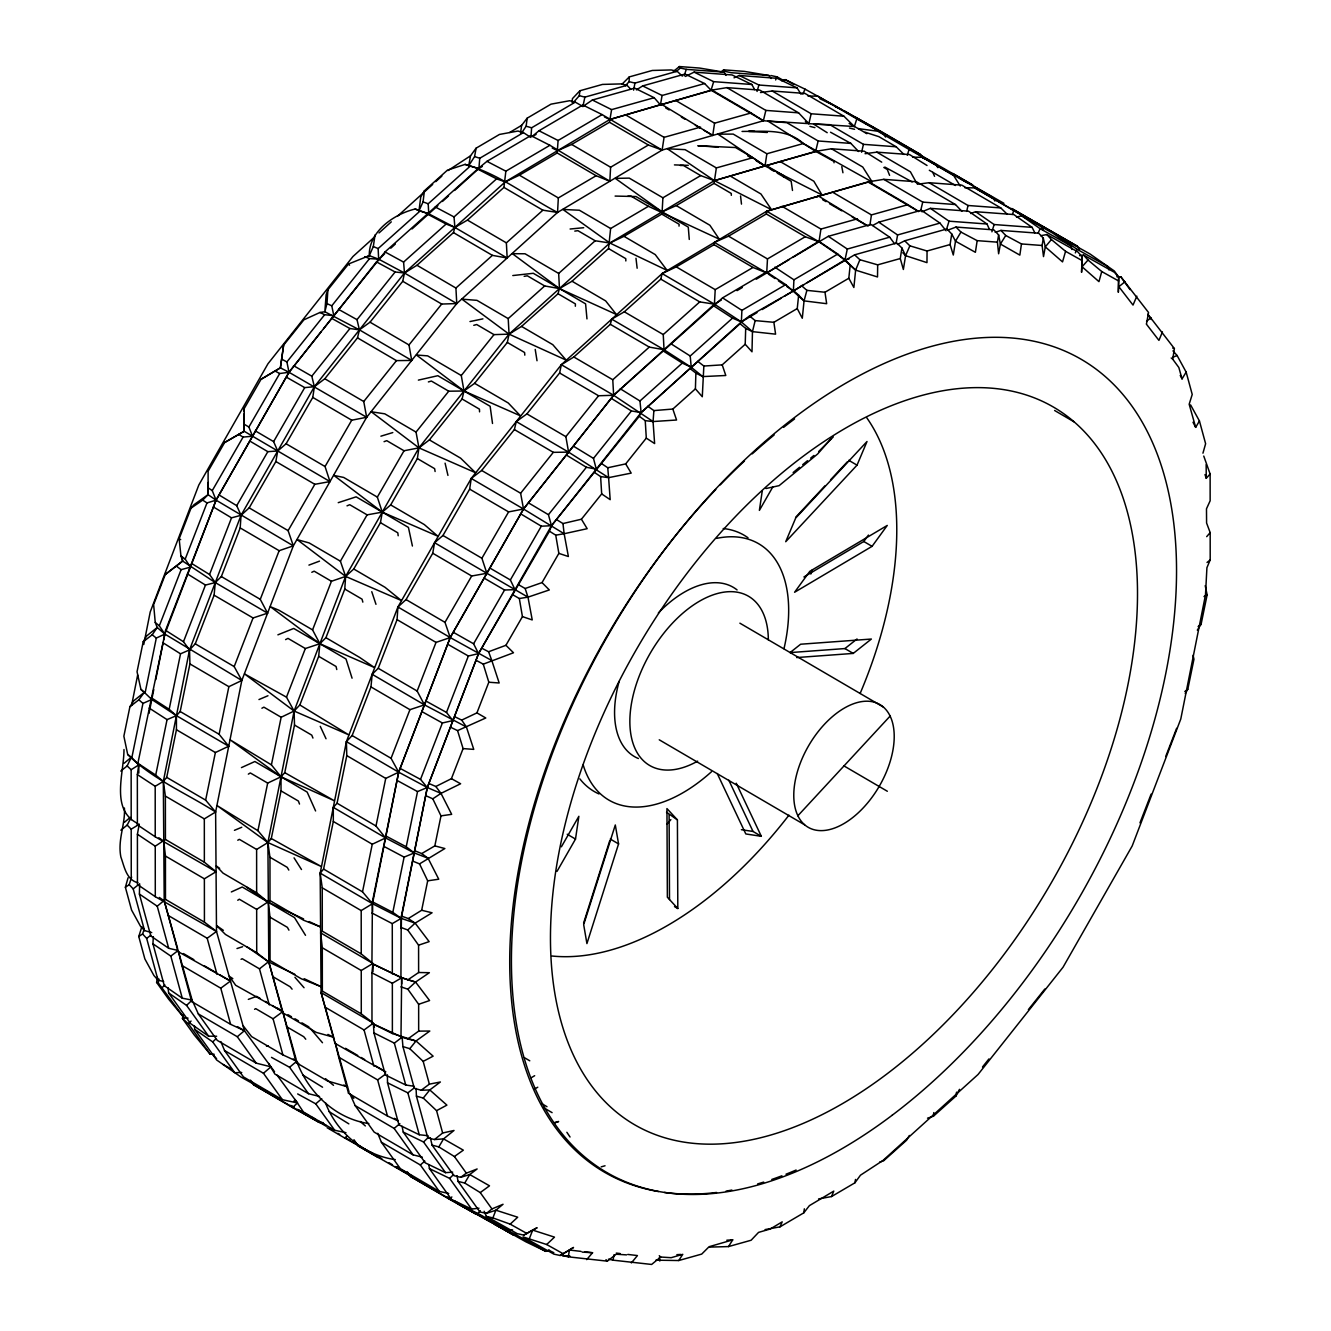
<?xml version="1.0" encoding="UTF-8"?>
<svg xmlns="http://www.w3.org/2000/svg" width="1331" height="1331" viewBox="0 0 1331 1331"><rect width="100%" height="100%" fill="white"/><g stroke="black" fill="none" stroke-linecap="round" stroke-linejoin="round"><path stroke-width="1.5" d="M859.693 129.39L854.369 126.512L763.362 120.772L751.083 112.952L714.564 123.184L712.734 135.429L661.623 104.35L609.831 119.507L505.264 181.865L404.474 273.005L314.366 386.722L241.044 515.28L240.196 527.925L221.345 576.556L215.289 582.579L214.108 595.19L253.056 617.967L267.581 613.158L215.289 582.579L182.63 561.066L180.949 555.959L179.136 538.789L191.032 508.126L202.695 500.123L208.052 494.666L208.118 471.191L224.64 442.524L244.205 431.244L244.255 413.558M897.527 244.438L904.697 240.795L909.872 245.819L927.058 251.01L926.975 262.64L905.579 255.668L902.767 252.724M1082.186 256.767L1081.571 272.206L1082.186 256.767L1077.711 251.809L1046.815 234.555L1040.692 235.703M807.251 282.671L854.602 254.837L896.778 243.007L901.902 247.999L900.272 258.53L877.678 264.852L877.512 276.964L855.633 270.126L845.002 259.844L793.376 290.94L786.704 286.448M191.032 508.126L194.11 504.632L208.052 494.666L208.285 482.504M1118.689 277.131L1118.356 292.138L1118.689 277.131L1114.413 272.306L1083.517 255.053L1079.591 255.652M274.569 1071.754L244.422 1030.693L230.596 1024.321L191.647 1001.544L192.13 1000.113L178.171 950.5L168.688 948.288L150.802 935.976L139.406 894.083L139.639 883.734M575.341 306.246L575.408 303.901L558.038 293.752L521.552 326.411L509.058 334.148L418.949 447.865L345.627 576.406L294.118 711.037L267.897 842.556L268.795 962.014L282.654 1012.741L316.279 1032.407L333.382 1037.165L327.958 1034.42M586.971 318.908L585.59 303.851L533.298 273.288L512.801 275.55M690.024 368.554L697.943 361.466L703.849 366.042L702.286 396.754L695.414 388.852L695.88 373.096L690.024 368.554L641.109 412.61L551.467 525.728L478.544 653.604L427.301 787.519L401.23 918.357L400.93 977.47L415.571 982.045L429.58 1000.546L418.649 1004.306L418.666 1031.126L407.818 1038.979L400.98 1036.932L401.663 977.769L371.931 963.478L372.397 901.786L398.684 772.18L450.211 637.549L523.516 509.008L613.641 395.274L722.567 297.861L766.589 271.99L785.739 284.618L804.057 300.873L826.667 303.701L824.987 292.254L848.812 278.246L850.226 264.753M401.296 928.605L401.43 916.077L427.301 787.519L478.544 653.604L549.453 531.202L551.467 525.728L639.279 416.287L641.109 412.61L741.367 321.936L749.503 315.963L755.159 320.605L752.464 331.635L751.998 351.8L745.21 344.263L745.693 328.424L740.086 323.732L697.943 361.466M224.64 442.524L244.205 431.244L244.239 408.501L261.059 379.285L280.375 367.838L283.636 345.128L303.884 319.823L319.939 312.486L324.831 311.737L359.42 329.855L411.712 360.435L408.983 344.945L441.692 304.05L456.766 303.568L557.539 212.428L662.123 150.087L763.362 120.772L765.857 110.406L726.909 87.63L711.07 90.209L609.831 119.507L604.44 116.895M625.454 85.716L629.097 81.673L629.28 76.915L652.29 70.46L671.173 69.944L677.13 71.275L682.321 76.117M783.526 176.99L783.576 175.642L766.207 165.493L714.414 180.65L609.831 243.007L509.058 334.148L507.327 342.433L474.618 383.328L464.003 390.998L448.747 391.198L431.377 381.049L428.382 381.93M785.739 284.618L741.899 310.373L741.367 321.936L740.086 323.732M792.494 190.466L791.18 181.282L777.237 173.13M848.812 278.246L853.87 287.496L855.633 270.126L837.765 254.038L793.925 279.809L793.376 290.94L749.503 315.963M700.572 127.111L664.069 137.343L662.123 150.087L602.128 114.599L558.088 140.487L557.19 152.965L519.406 175.176L505.264 181.865L496.563 178.87L477.596 169.07L385.025 251.942L323.583 328.641M163.646 640.028L165.576 630.345L216.071 500.157L289.01 372.281L376.49 261.891L395.124 271.99L404.474 273.005L416.969 265.268L453.455 232.609L454.869 227.435L467.447 220.097L503.933 187.421L542.882 210.198L557.539 212.428L558.338 197.936L596.138 175.725L609.831 181.249L610.613 167.224L648.397 145.012L662.123 150.087M574.792 231.112L577.904 230.662L595.173 240.761L609.831 243.007L623.989 236.319L661.773 214.108L662.123 211.829L676.248 205.59L709.889 225.255L719.256 239.164L648.43 206.305L610.63 228.516L608.517 248.564L572.031 281.24L559.453 288.577L544.695 285.949L527.326 275.8L524.164 276.332M662.905 197.787L662.123 211.829L615.271 178.371L629.264 178.121L662.905 197.787L700.688 175.592L714.414 180.65L771.531 209.682L760.949 193.993L729.704 175.725M837.765 254.038L818.831 241.294L766.706 272.971L753.013 267.448L715.213 289.642L714.414 304.15L613.641 395.274L523.516 509.008L450.211 637.549L398.684 772.18L372.48 903.699L372.547 911.935M385.657 1071.937L334.946 1043.321L321.087 992.577L320.189 873.136L346.409 741.617L397.919 606.986L471.241 478.428L561.349 364.711L662.123 273.57L676.281 266.882L714.065 244.671L714.414 242.392L766.706 272.971L767.488 258.929L805.272 236.735L818.998 241.793L845.385 259.928L849.261 258.796M168.022 987.702L168.638 992.959L186.556 1005.387L192.13 1000.113L182.264 998.183L164.312 985.689L152.932 943.812L153.331 936.658M609.831 181.249L549.903 145.295L505.863 171.183L503.933 187.421M679.026 226.137L679.126 224.257L661.773 214.108M689.275 239.43L688.277 227.119L635.985 196.539L615.105 196.073M327.892 289.792L326.128 294.783L324.831 311.737L326.993 303.601L327.892 289.792L348.506 264.004L369.286 255.652L378.653 259.162L404.474 273.005L456.766 303.568L366.657 417.285L293.336 545.843L241.826 680.474L215.622 811.993L216.504 931.45L244.422 1030.693L237.284 1036.716L198.336 1013.939L192.912 1001.844M285.599 639.612L287.995 638.381L305.348 648.53L319.873 643.722L325.929 637.699L344.779 589.067L345.627 576.406L340.403 561.2L309.158 542.932L297.129 539.587L345.627 576.406L401.363 600.531L385.008 587.287L353.763 569.003L345.627 576.406L331.436 581.264L314.166 571.182L311.803 572.28M334.48 1040.226L321.087 992.577L322.352 991.096L322.302 947.755L320.638 932.865L322.285 931.151L322.252 887.827L320.189 873.136L323.583 869.076L333.316 821.477L333.299 807.368L337.059 803.225L346.792 755.625L346.409 741.617L352.133 735.544L370.983 686.912L372.164 674.301L378.22 668.278L397.071 619.647L397.919 606.986L406.055 599.582L432.741 553.247L434.572 542.715L442.973 535.478L469.66 489.143L471.241 478.428L481.672 470.459L514.382 429.564L516.295 421.578L526.91 413.891L559.619 372.996L561.349 364.711L573.844 356.991L610.33 324.315L611.744 319.141L624.322 311.803L660.808 279.144L662.123 273.57L766.706 211.23L818.498 196.056L868.095 226.104M531.052 135.546L531.618 127.793L575.258 102.138L582.911 106.48L592.378 100.008L634.737 88.129L654.17 97.712L660.442 104.866L712.135 90.192L751.083 112.952M639.279 416.287L645.236 420.663L646.3 438.115L654.619 443.556L653.055 421.544L653.887 410.597L647.881 406.288M530.903 137.476L523.416 132.618L479.759 158.256L478.894 168.488L454.586 190.466M299.841 704.964L348.772 734.862L294.118 711.037L244.538 673.919L286.481 697.161L294.118 711.037L294.5 725.062L284.767 772.662L334.297 800.73L281.007 776.805L271.408 764.859L281.157 717.259L294.118 711.037L299.841 704.964L318.691 656.333L319.873 643.722L312.569 629.896L278.944 610.23L270.409 606.72L319.873 643.722L374.394 667.513L359.553 657.364L325.929 637.699M178.171 950.5L181.831 965.441L220.78 988.201L230.463 981.063L178.071 951.598L178.171 950.5L170.817 956.107L182.264 998.183M282.654 1012.741L282.754 1011.643L277.597 1008.216M334.946 1043.321L335.046 1042.206L349.005 1091.836L348.522 1093.267L387.471 1116.027L397.836 1120.802M261.059 379.285L280.375 367.838L283.636 345.128M801.345 285.5L806.885 290.358L804.057 300.873L802.294 318.242L797.252 308.559L798.65 295.133L793.16 290.308M371.981 1023.373L402.112 1037.182L402.944 1046.582L409.782 1048.712L423.175 1061.373L433.124 1056.165L416.021 1040.975L392.379 1033.538L371.981 1023.373L371.948 972.878L372.93 963.428L361.25 970.515L361.283 1013.856L371.865 1021.992M572.064 102.354L572.446 98.61L579.883 90.758L602.477 84.419L621.228 83.903L627.051 85.317L630.778 89.26M927.524 1118.173L933.38 1116.26L933.78 1112.6M573.112 102.803L579.318 95.682L579.883 90.758M365.692 257.382L369.286 255.652C368.604 231.411 394.259 213.992 415.205 209L418.999 210.697L423.075 201.896L424.406 190.766L447.416 170.168L465.118 164.395C498.826 173.712 526.926 196.356 557.539 212.428M522.234 132.052L526.128 126.212L527.192 118.16L551.017 104.151L569.651 100.723L575.258 102.138M765.075 1229.594L779.983 1226.849L803.808 1212.84L804.34 1208.814M552.215 148.04L557.539 150.686L571.665 144.447L609.465 122.252L611.611 109.624L654.17 97.712M676.248 205.59L714.048 183.395L716.361 167.922L752.864 157.69L765.026 165.992L821.992 194.958L813.84 181.232L780.199 161.567L714.414 180.65L667.297 148.739L685.099 149.654L716.361 167.922M714.414 242.392L728.539 236.169L766.323 213.958L766.706 211.23L867.945 181.914L883.784 179.352L916.527 181.781L955.475 204.558L961.88 211.296M520.554 133.05L521.619 125.347L527.192 118.16M995.189 232.343L1000.945 230.413L1005.754 235.487L1021.459 243.939L1019.845 255.119L1000.396 244.039L998.616 234.921L993.841 229.88L956.007 227.069L947.755 230.163M255.419 430.911L273.62 441.609L277.697 450.993L275.866 461.524L249.18 507.876L241.044 515.28L189.534 649.894L163.33 781.413L164.212 900.871L168.255 915.495L207.187 938.255L216.504 931.45L204.425 922.15L204.375 878.809L216.055 871.722L155.228 836.783L137.392 824.837L137.343 774.559L138.757 764.909L137.875 763.295L164.828 634.072L216.071 500.157L289.01 372.281L321.021 331.885M249.629 440.96L267.83 451.658L277.697 450.993L286.098 443.772L312.785 397.42L314.366 386.722L311.803 376.174L293.519 365.659M347.008 505.847L349.737 504.715L367.106 514.864L382.28 512.136L390.682 504.915L417.368 458.563L418.949 447.865L416.037 432.093L448.747 391.198M557.007 871.389L575.508 839.079L578.869 816.302L561.383 846.815M762.181 491.405L759.385 510.389L772.745 487.046M369.286 255.652L373.312 246.568L375.043 234.955M933.38 1116.26L955.957 1096.045L956.54 1092.169M766.972 165.443L815.653 151.351L831.492 148.773L862.754 167.041L872.271 182.097L803.358 143.532L766.856 153.764L765.026 165.992L756.307 160.901M869.908 225.105L871.439 214.907L907.942 204.675L918.689 211.513M792.843 257.382L818.998 241.793L820.928 229.065L857.447 218.833M956.007 227.069L960.932 232.076L977.17 240.645L975.39 252.308L955.508 241.21L951.732 233.973L946.873 228.965L904.697 240.795M188.054 1018.148L184.21 1017.965L168.555 999.082L156.609 982.428L157.441 977.12M184.21 1017.965L158.256 982.877L158.871 978.917M1172.977 350.868L1177.086 355.493L1186.154 372.114L1182.044 378.886L1178.833 367.489L1172.727 359.187L1174.391 348.572L1147.854 314.232M960.932 232.076L955.508 241.21L953.295 255.02L950.084 244.555L951.732 233.973M909.872 245.819L905.579 255.668L903.366 269.478L900.272 258.53M1005.754 235.487L1000.396 244.039L998.616 253.772L997.418 242.159L998.616 234.921M1043.304 238.199L1045.301 246.867L1043.504 256.6L1042.106 245.486L1043.304 238.199L1038.762 233.224L1000.945 230.413M353.763 569.003L380.45 522.667L382.28 512.136L377.339 497.112L343.697 477.446L333.881 475.417L382.28 512.136L437.882 536.227L424.323 524.58L390.682 504.915M763.362 120.772L711.07 90.209L704.631 83.554L662.089 95.483L660.442 104.866L661.623 104.35M465.118 164.395L468.712 165.726L474.601 156.576L476.082 148.19L499.458 134.448L517.975 131.037L523.416 132.618M626.618 1254.883L616.22 1254.235L607.335 1261.156L568.27 1256.83L569.468 1250.025L573.528 1247.446L560.168 1255.482L553.929 1254.151L523.033 1236.898L546.675 1244.518L563.229 1253.769M655.85 1260.174L678.71 1260.54L682.77 1254.334L671.14 1257.695L660.675 1257.03L651.624 1264.45L613.059 1260.174L614.04 1254.684M894.532 243.706L889.674 237.184L847.315 249.047L845.002 259.844M896.046 243.623L897.593 234.955L939.952 223.092L946.091 230.779M818.582 1198.932L831.542 1196.552L854.918 1182.81L855.517 1179.449M216.504 931.45L155.294 896.678L137.442 884.499L137.409 834.238L139.206 824.322L137.392 824.837M214.191 1054.268L210.182 1054.219L194.16 1034.836L182.447 1018.481L183.112 1014.804M1146.557 323.533L1148.553 312.519L1120.818 276.781L1116.809 276.732M476.082 148.19L470.525 155.81L468.712 165.726L478.894 168.488L482.354 166.425M633.606 90.142L634.954 83.088L677.13 71.275M131.586 705.513L137.659 675.017M143.748 644.52L150.22 611.977L198.818 485.016L267.964 363.762L352.948 256.517L374.41 237.101M149.022 713.366L153.764 689.574M155.744 679.659L162.848 643.988M215.622 811.993L205.639 800.131L215.389 752.531L228.716 746.225L176.424 715.662L151.784 699.49L144.297 692.353L133.682 700.855L129.906 706.728L123.866 736.176L127.709 754.527C152.732 779.384 186.273 793.16 215.622 811.993L204.325 818.881L204.358 862.205L216.055 871.722M182.28 557.173L182.63 561.066L165.294 574.493L153.631 604.573L155.245 622.459L157.224 627.483L146.61 635.985L143.199 641.758L137.043 671.772L140.936 689.425L145.062 693.068L156.309 638.081L164.828 634.072L241.826 680.474L228.865 686.68L219.116 734.279L228.716 746.225M131.686 758.387L142.949 703.4L151.784 699.49M155.294 896.678L155.245 846.183L165.427 839.445L165.377 796.104L163.33 781.413L155.71 775.091L167.057 719.622L176.424 715.662L180.184 711.519L189.917 663.919L189.534 649.894L183.478 641.725L165.576 630.345M155.228 836.783L155.195 786.288L163.33 781.413L166.708 777.371L176.441 729.754L176.424 715.662L169.17 709.307L180.534 653.82L189.534 649.894L195.258 643.821L214.108 595.19M271.408 764.859L230.296 739.936L281.007 776.805L281.024 790.897L271.291 838.513L321.32 866.531L267.897 842.556L257.931 830.71L267.681 783.094L281.007 776.805L284.767 772.662M400.93 977.47L407.885 979.832L418.616 972.512L418.583 945.176L429.148 941.633L415.139 923.132L401.23 918.357L372.48 903.699L362.514 891.837L372.264 844.237L385.591 837.948L414.257 852.938L428.066 858.245L438.748 879.209L427.684 880.823L421.661 910.271L408.284 918.556L401.43 916.077M333.299 807.368L385.591 837.948L375.991 826.002L385.74 778.402L398.684 772.18L427.301 787.519L440.994 793.376L451.675 814.339L440.994 815.87L434.838 845.884L421.711 853.57L414.806 850.775M371.881 912.983L392.279 923.614L401.23 918.357L392.811 912.351L404.108 857.114L414.257 852.938L406.221 846.799L385.874 835.984M406.221 846.799L417.535 791.579L427.301 787.519L420.513 779.4L400.182 768.42M1185.239 693.567L1187.801 689.242L1193.957 659.228L1193.092 655.301M1197.318 630.145L1201.094 624.272L1207.134 594.824L1205.22 585.657M286.381 377.155L304.716 387.604L314.366 386.722L324.797 378.753L357.507 337.858L359.42 329.855L370.035 322.185L402.744 281.29L404.474 273.005L403.592 262.091L446.118 224.024L454.869 227.435L507.161 257.998L506.379 242.858L542.882 210.198M627.051 85.317L584.875 97.13L582.911 106.48L582.828 104.999L538.988 130.754L532.25 136.361M805.371 121.603L808.865 123.65L811.161 113.767L772.213 91.007L760.483 92.554M861.606 152.233L863.436 144.347L829.812 124.681L813.624 124.099L827.2 132.701M966.655 211.413L968.02 205.49L929.088 182.713L917.358 184.26M384.06 441.676L386.755 440.661L404.025 450.76L418.949 447.865L429.381 439.895L462.09 399.001L464.003 390.998L461.275 375.525L493.984 334.63L509.058 334.148L566.157 360.102L552.798 344.679L521.552 326.411M815.653 151.351L818.149 140.97L786.904 122.702L768.02 121.154L815.653 151.351L833.988 161.434L834.038 162.781M920.653 210.764L922.732 202.112L883.784 179.352M558.038 293.752L559.453 288.577L558.671 273.437L595.173 240.761M1088.026 260.044L1101.752 271.541L1098.957 281.64L1082.086 266.782L1088.026 260.044L1083.517 255.053M151.734 932.598L144.547 930.585L140.421 926.11L131.569 910.038L125.38 887.278L128.059 877.811M1202.941 453.189L1205.62 443.722L1199.431 420.962L1190.58 404.89M1051.407 239.547L1065.565 251.326L1062.537 261.908L1045.301 246.867L1051.407 239.547L1046.815 234.555M757.04 91.456L758.92 85.018L797.086 87.863L801.079 94.318M754.677 89.643L751.815 84.485L713.666 81.657L711.07 90.209L712.135 90.192M991.911 231.81L994.124 224.54L975.623 211.712L970.682 213.526M946.69 228.849L949.036 221.179L930.369 208.351L921.917 211.795M163.663 981.529L158.023 980.132L153.914 975.507L144.846 958.886L138.773 936.542L141.835 926.775M125.38 887.278L129.207 884.682L131.636 876.996M583.594 923.115L609.648 841.009M618.566 843.904L586.921 943.596L583.677 924.662L615.305 824.97L618.566 843.904L610.264 839.046M849.128 123.45L854.369 126.512L856.798 118.941L817.85 96.165L808 96.032M907.26 155.195L909.09 149.505L877.844 131.237L858.229 128.608L866.864 133.699M1012.458 214.441L1013.673 210.647L974.725 187.887L964.859 187.738M684.151 75.734L686.28 69.362L724.097 72.173L726.011 75.385M343.831 1084.998L347.458 1086.828L327.476 1080.955L296.231 1062.687L296.713 1061.256L293.269 1058.977M138.773 936.542L142.583 933.963L144.297 929.005M143.199 641.758L152.216 634.787L157.224 627.483L164.828 634.072L159.321 625.836L181.116 569.668L190.449 567.122L185.192 559.12L180.949 555.959M185.192 559.12L206.987 502.935L216.071 500.157L293.336 545.843L279.144 550.701L240.196 527.925M183.478 641.725L205.456 585.058L215.289 582.579L209.549 574.51L191.548 563.396M209.549 574.51L231.527 517.842L241.044 515.28L236.718 505.664L218.667 494.733M241.826 680.474L234.189 666.598L253.056 617.967M267.581 613.158L260.277 599.333L279.144 550.701M286.481 697.161L305.348 648.53M312.569 629.896L331.436 581.264M346.409 741.617L398.684 772.18L391.064 758.304L409.931 709.673L424.456 704.864L466.399 726.976L473.753 749.386L463.088 748.588L457.565 730.619L450.843 727.358M372.164 674.301L424.456 704.864L417.152 691.039L436.019 642.407L450.211 637.549L491.821 660.559L499.175 682.986L488.826 682.221L483.269 664.152L476.731 660.642M420.513 779.4L442.391 722.983L452.923 720.57L446.484 712.434L426.253 701.204M446.484 712.434L468.362 656.017L478.544 653.604L473.603 643.771L453.422 632.358M429.064 783.543L435.819 786.488L451.425 778.668L463.088 748.588M454.936 716.81L461.707 720.104L476.931 712.884L488.826 682.221M529.488 1238.329L532.683 1230.11L537.108 1227.714L523.749 1235.101L517.227 1233.654L486.331 1216.401L484.135 1211.243M1139.968 822.874L1151.115 794.125M1165.706 756.507L1176.637 728.307M486.331 1216.401L492.886 1217.898L495.897 1210.195L503.051 1204.272L491.954 1208.931L486.447 1213.39L479.925 1211.925L458.064 1181.396L456.999 1175.672M855.633 270.126L859.893 259.728L854.602 254.837M831.542 1196.552L833.772 1191.112L809.381 1205.653L803.808 1212.84M1162.445 331.918L1158.935 340.387L1146.29 323.999M137.592 823.407C110.09 809.714 124.082 773.244 123.983 749.553M857.031 465.151L867.013 441.509L795.688 518.058L785.723 541.717L857.031 465.151L848.745 460.31M1203.756 456.051L1210.129 473.986L1210.145 500.789L1206.485 508.808L1206.585 523.016L1210.178 532.6L1210.195 559.918L1206.918 567.721L1205.487 594.974L1180.78 719.023L1132.182 845.984L1063.036 967.238L978.052 1074.483L883.002 1160.449L860.475 1175.19L854.918 1182.81M1136.84 296.164L1133.014 305.082L1118.855 286.714L1125.128 281.64M802.809 94.235L805.039 89.144L785.174 79.627L781.497 80.758M1075.332 252.907L1076.945 249.23L1058.711 236.485L1089.873 253.888L1114.346 271.008L1118.972 277.464M779.983 1226.849L782.195 1221.858L770.183 1229.029L758.554 1232.39L751.117 1240.242L728.523 1246.581L709.772 1247.097M1038.014 233.358L1040.11 228.666L1021.742 215.838L1016.485 217.036M137.958 882.836C126.195 879.591 124.432 866.864 120.871 857.014C117.477 839.545 125.413 824.821 124.415 807.984M775.607 79.943L777.071 76.849L783.942 80.692M120.805 771.082L127.144 765.941L131.37 757.223L127.709 754.527M120.855 830.211L127.16 825.104L130.871 817.949M955.957 1096.045L959.501 1089.34M208.052 494.666L216.071 500.157L212.261 490.623L243.091 437.084L252.541 436.219L329.988 481.572L325.047 466.532L286.098 443.772M244.205 431.244L252.541 436.219L248.88 427.035L279.71 373.512L289.01 372.281L366.657 417.285L363.746 401.513L396.455 360.618L411.712 360.435M236.718 505.664L267.83 451.658M273.62 441.609L304.716 387.604M424.406 190.766L420.729 197.138L418.999 210.697L428.765 213.825L454.869 227.435L454.037 216.936L496.563 178.87M293.336 545.843L288.112 530.636L314.815 484.301L329.988 481.572M325.047 466.532L351.733 420.197L366.657 417.285M340.403 561.2L367.106 514.864M377.339 497.112L404.025 450.76M397.919 606.986L450.211 637.549L444.987 622.342L471.69 576.007L486.863 573.278L527.974 597.153L549.32 589.949L542.033 582.595L525.163 588.502L518.624 584.742M434.572 542.715L486.863 573.278L481.905 558.255L508.608 511.903L523.516 509.008L564.144 533.731L587.171 528.69L581.431 519.223L601.679 493.917L600.614 476.581L594.408 472.405M473.603 643.771L504.565 590.016L515.014 589.666L510.355 579.95L490.307 568.304M510.355 579.95L541.318 526.194L551.467 525.728L548.439 514.698L528.49 502.868M482.005 648.313L488.593 651.757L505.913 645.302L522.434 616.619L519.323 598.517L512.834 594.791M542.033 582.595L558.854 553.38L555.742 535.178L549.453 531.202M909.356 1135.459L906.594 1140.234L883.584 1160.832L879.658 1162.113M1193.009 422.276L1195.671 427.367L1199.431 420.962M458.064 1181.396L464.752 1183.043L469.727 1174.541L477.13 1168.967L466.349 1173.177L460.709 1177.319L453.954 1175.672L432.093 1145.142L430.329 1137.755M432.093 1145.142L438.831 1146.923L443.556 1138.887L454.021 1130.468L442.641 1132.997L434.488 1139.552L427.767 1137.839L416.42 1096.128L416.087 1088.459M728.523 1246.581L732.699 1239.876L726.826 1240.209M803.907 576.972L863.786 541.501L868.461 535.062M872.071 546.342L887.261 525.429L809.797 571.348L794.59 592.262L872.071 546.342L863.786 541.501M129.906 706.728L138.857 699.79L144.297 692.353L140.936 689.425M376.49 261.891L384.726 253.655M280.375 367.838L289.01 372.281L286.897 361.949L324.664 314.698L333.831 315.713L331.768 305.831L369.536 258.597L378.653 259.162L378.137 248.581L420.28 210.847L428.765 213.825L428.199 203.776L470.342 166.042M311.803 376.174L349.92 328.524L359.42 329.855L357.007 319.656L338.54 309.341M357.007 319.656L395.124 271.99M471.241 478.428L523.516 509.008L520.621 493.235L553.313 452.34L568.587 452.141L608.6 477.646L631.193 473.121L625.686 463.903L646.3 438.115M516.295 421.578L568.587 452.141L565.858 436.668L598.567 395.756L613.641 395.274L653.055 421.544L676.564 420.014L672.837 409.05L695.414 388.852M548.439 514.698L586.389 467.264L596.288 469.161L593.476 458.38L573.711 446.334M593.476 458.38L631.426 410.946L641.109 412.61L639.961 400.98L620.296 388.785M982.494 1066.996L988.933 1058.927M1028.381 1009.597L1044.818 989.033M416.42 1096.128L423.258 1098.058L429.78 1089.939L440.378 1081.987L429.364 1084.149L421.195 1090.255L414.29 1088.292L402.944 1046.582M409.782 1048.712L416.021 1040.975L429.813 1031.043L418.666 1031.126M631.36 1262.936L637.449 1255.566L627.833 1254.434M512.585 1229.827L508.991 1230.809L488.993 1221.209L457.814 1203.79L477.962 1213.473L480.308 1210.644M271.291 838.513L267.897 842.556L256.617 849.444L256.65 892.768L268.346 902.285L303.601 918.939M158.855 837.781L163.763 841.142L165.443 856.049L165.477 899.373L157.241 906.195L168.688 948.288M246.518 887.078L268.346 902.285L270.01 917.192L270.06 960.516L259.478 968.835L242.225 958.736L241.044 959.318M586.688 1259.625L592.561 1252.737L584.858 1251.839M1206.685 536.659L1210.178 532.6M831.043 438.731L817.633 453.987L779.117 485.649L766.007 488.527M833.273 436.934L818.665 451.542M1205.004 474.568L1206.252 478.311L1210.129 473.986M797.851 815.787L890.123 716.078M795.605 517.36L824.97 485.832M830.561 479.825L847.348 461.807M257.931 830.71L217.086 805.588L267.897 842.556L269.96 857.247L270.01 900.588L256.667 909.389L256.717 952.713L268.795 962.014L294.833 974.292M621.91 84.286L629.28 76.915M162.349 987.452L164.878 984.957M428.782 1164.575L429.414 1168.601L449.628 1178.384L453.621 1174.474M210.182 1054.219L188.32 1023.705L191.065 1021.06M402.078 1126.276L403.243 1132.082L423.557 1141.998L428.632 1137.123M165.294 574.493L182.63 561.066M194.393 1025.702L194.692 1029.345L212.71 1041.923L215.689 1039.095M546.675 1244.518L554.495 1237.131L532.683 1230.11L523.749 1235.101M400.947 986.87L407.835 989.199L415.571 982.045L429.381 972.695L418.616 972.512M400.881 927.424L407.719 929.986L415.139 923.132L432.059 912.783L421.661 910.271M492.886 1217.898L510.172 1224.137L517.709 1217.216L495.897 1210.195L486.447 1213.39M250.444 1080.123L253.589 1084.748L292.521 1107.525L297.479 1102.966L276.981 1075.049M327.077 1127.69L344.812 1138.088L347.291 1135.809M407.303 1171.829L410.447 1176.454L449.396 1199.231L451.875 1196.952M379.019 232.942L391.281 221.861M397.403 216.304L432.675 184.427M435.736 181.648L441.859 176.108M390.798 248.165L395.357 244.039M412.061 228.932L437.882 205.59M442.441 201.463L448.514 195.973M456.766 303.568L455.917 288.045L492.403 255.369L507.161 257.998M508.209 318.608L476.947 300.34L461.924 299.159L509.058 334.148L508.209 318.608L544.695 285.949M561.349 364.711L613.641 395.274L612.776 379.751L649.278 347.092L664.036 349.72L691.238 367.273L702.751 376.59L725.794 375.492L722.201 364.86L745.21 344.263M611.744 319.141L664.036 349.72L663.254 334.563L699.74 301.904L714.414 304.15L741.367 321.936L752.464 331.635L775.59 334.164L773.877 322.302L797.252 308.559M639.961 400.98L682.287 363.097L691.238 367.273L690.207 356.009L670.741 343.631M690.207 356.009L732.532 318.109L741.367 321.936L756.973 312.635M549.903 145.295L530.803 135.579L486.963 161.334L477.596 169.07M220.863 1041.591L224.523 1050.492L263.455 1073.268L270.958 1066.83L256.201 1063.136L217.269 1040.376L198.336 1013.939M297.662 1093.932L315.746 1103.832L321.753 1098.691M377.738 1133.313L381.381 1142.214L420.33 1164.974L424.822 1161.114M676.048 71.674L680.357 68.031L686.28 69.362M271.507 1057.363L289.576 1067.279L296.713 1061.256L299.126 1064.55M349.787 1093.566L355.211 1105.662L394.142 1128.422L399.866 1123.614M124.082 763.279L131.37 757.223L138.757 764.909L138.823 773.095M124.515 822.192L130.355 817.367M793.143 472.522L799.532 467.281M802.709 464.652L807.501 460.709M810.695 458.097L813.89 455.468M673.336 71.491L679.376 66.55L699.64 68.064L724.097 72.173M1207.034 562.481L1210.195 559.918M144.547 930.585L133.2 888.875L138.041 885.015M790.048 652.606L800.646 644.221L871.372 639.046L853.221 653.421L796.637 657.564M790.364 652.573L844.935 648.563L857.031 638.98M720.703 72.157L723.665 69.844L744.312 71.375L769.019 75.518L771.082 78.529M158.023 980.132L146.676 938.422L150.786 935.227M387.371 1074.783L387.521 1082.802L407.868 1092.851L414.374 1087.81M1198.116 626.585L1201.094 624.272M1184.806 691.571L1187.801 689.242M325.13 1007.201L364.062 1029.978L373.379 1023.156L373.944 1032.889L394.342 1043.138L402.112 1037.182L400.98 1036.932M1146.54 321.22L1151.065 317.826M254.587 1009.314L255.702 1008.632L273.071 1018.781L282.754 1011.643L296.231 1062.687M335.046 1042.206L338.706 1057.147L377.638 1079.923L385.724 1073.967M464.752 1183.043L480.241 1192.576L489.509 1185.821L469.727 1174.541L460.709 1177.319M447.998 170.551L470.525 155.81M438.831 1146.923L454.403 1156.523L463.338 1150.167L443.556 1138.887L434.488 1139.552M426.053 795.788L432.791 798.816L440.994 793.376L460.609 783.759L451.425 778.668M412.693 861.09L419.548 863.886L444.853 848.546L434.838 845.884M231.344 891.953L242.209 886.995L294.5 917.575L305.514 935.31M237.75 900.238L239.314 899.224L256.667 909.389M636.401 89.909L642.657 85.916L685.016 74.037L704.631 83.554M131.187 819.78L131.153 769.717L138.757 764.909M248.331 999.381L256.617 996.353L260.094 998.383M371.465 962.246L361.233 953.911L361.2 910.587L372.48 903.699L320.189 873.136M131.253 879.225L131.203 829.18L139.206 824.322M241.443 767.604L254.87 761.515L307.162 792.078L315.597 810.962M248.331 774.143L250.328 772.945L267.681 783.094M509.673 132.468L521.619 125.347M532.633 136.444L536.11 134.381M721.385 299.991L714.414 304.15L662.123 273.57M737.075 290.64L742.299 287.513M756.241 279.211L789.366 259.462M762.164 309.541L781.247 298.177M784.708 296.098L803.774 284.734M531.185 1077.777L534.663 1075.698M371.948 972.878L392.346 983.276L401.663 977.769L401.712 983.908M534.313 1089.224L537.757 1087.211M766.706 211.23L818.998 241.793L828.315 236.319L870.857 224.39L889.674 237.184M560.168 1255.482L569.468 1250.025L581.015 1251.39M237.767 840.227L239.347 839.345L256.617 849.444M1204.006 596.554L1207.134 594.824M872.67 225.488L878.776 222.177L921.318 210.248L939.952 223.092M261.908 708.225L263.887 707.16L281.157 717.259M423.258 1098.058L436.568 1110.653L446.9 1105.129L429.78 1089.939L421.195 1090.255M277.896 634.837L293.718 628.448L346.01 659.011L352.066 678.194M234.439 830.328L241.76 827.266M685.365 76.449L694.1 72.14L732.083 74.952L751.815 84.485M258.963 699.557L267.964 695.747M457.565 730.619L485.765 717.991L476.931 712.884M734.03 77.83L739.187 75.484L777.171 78.313L797.086 87.863M766.207 165.493L765.026 165.992L718.008 134.165L733.215 134.098L766.856 153.764M818.498 196.056L817.317 196.572L869.01 181.898L907.942 204.675M308.925 565.109L319.49 561.133M1172.678 357.374L1177.086 355.493M483.269 664.152L513.5 652.756L505.913 645.302M236.985 948.537L242.641 946.724M338.24 502.669L356.142 496.846L408.434 527.425L412.41 546.026M380.899 436.185L392.795 432.575M554.744 1122.865L558.571 1121.617M545.826 1251.373L514.798 1234.053L494.783 1224.437L525.961 1241.856L545.826 1251.373L549.503 1250.242M418.367 380.117L437.849 375.708L490.141 406.288L492.52 423.474M554.561 1122.599L558.454 1121.467M732.699 1239.876L709.09 1246.714L701.72 1254.085L678.71 1260.54M780.199 161.567L816.718 151.335M927.058 251.01L950.084 244.555M601.196 1166.854L605.039 1165.773M473.769 325.313L476.714 324.531L493.984 334.63M469.976 321.553L482.92 318.858M556.624 519.639L562.963 523.549L581.431 519.223M601.496 463.537L607.751 467.747L625.686 463.903M555.742 535.178L564.144 533.731L562.963 523.549M519.323 598.517L527.974 597.153L532.234 619.93L522.434 616.619M266.466 1046.116L268.313 1045.867M865.067 153.697L876.796 152.15L909.539 154.579L927.025 165.493M570.101 229.015L583.693 227.717M429.414 1168.601L451.475 1199.397L471.59 1209.047L478.977 1208.215M653.887 410.597L672.837 409.05M403.243 1132.082L425.304 1162.878L445.519 1172.661L452.69 1172.129M703.849 366.042L722.201 364.86M676.88 1254.667L680.807 1254.434M241.726 1072.503L234.772 1072.703L212.71 1041.923M627.849 196.223L631.06 196.156L648.43 206.305M869.01 181.898L867.945 181.914L918.49 211.463M742.049 131.436L754.71 131.32M680.274 165.493L683.435 165.493L700.688 175.592M168.638 992.959L190.583 1023.606L208.618 1036.183L216.654 1036.25M674.434 164.894L688.26 165.36M912.567 157.174L922.433 157.308L966.922 182.646M292.521 1107.525L319.274 1122.449L323.15 1122.632M582.096 1252.088L592.561 1252.737M769.019 75.518L731.201 72.706L724.996 71.342L723.665 69.844M726.909 87.63L759.668 90.075L798.6 112.836L808.865 123.65M772.213 91.007L804.956 93.436L843.904 116.213L854.369 126.512M765.857 110.406L798.6 112.836M811.161 113.767L843.904 116.213M818.149 140.97L850.892 143.415L858.595 151.518M863.436 144.347L896.196 146.776L904.032 154.512M831.492 148.773L864.252 151.218L881.721 162.166M929.088 182.713L961.831 185.159L1000.779 207.919L1007.317 214.358M922.732 202.112L955.475 204.558M968.02 205.49L1000.779 207.919M930.369 208.351L968.519 211.18L987.02 224.007L989.183 228.816M975.623 211.712L1013.773 214.541L1032.107 227.351L1034.819 232.825M949.036 221.179L987.02 224.007M994.124 224.54L1032.107 227.351M977.17 240.645L997.418 242.159M1021.459 243.939L1042.106 245.486M569.934 1256.065L561.981 1255.482L568.27 1256.83M755.159 320.605L773.877 322.302M767.272 132.484L748.621 131.37C767.505 131.253 788.285 129.54 803.358 143.532M718.324 147.109L697.843 145.761L735.511 147.541L752.864 157.69M806.885 290.358L824.987 292.254M387.521 1082.802L398.951 1124.878L419.248 1134.744L428.116 1135.709M645.236 420.663L653.055 421.544M616.286 1253.087L620.13 1253.536M600.614 476.581L608.6 477.646L610.18 499.657L601.679 493.917M373.944 1032.889L385.391 1074.966L405.739 1085.015L413.941 1086.246M741.4 829.695L753.03 831.459L761.332 836.317L736.243 783.227M761.332 836.317L745.809 833.955L717.259 773.561M368.82 1123.564C335.296 1118.755 308.293 1092.435 296.713 1061.256L282.887 1054.884L251.626 1036.616L243.224 1025.885M395.274 1159.617C363.796 1155.258 336.577 1132.332 325.446 1102.734M770.832 75.518L777.071 76.849M224.523 1050.492L243.44 1076.912L282.388 1099.689L297.479 1102.966L294.001 1100.937M295.033 1099.489L303.418 1111.984L334.68 1130.252L345.993 1132.714M381.381 1142.214L400.315 1168.635L439.263 1191.395L448.697 1193.458M608.45 1259.159L613.059 1260.174M629.097 81.673L634.954 83.088M849.477 128.059L854.552 129.29M407.818 1038.979L416.021 1040.975M809.947 126.378L814.921 127.626M268.646 1063.452L274.868 1074.05L308.493 1093.699L319.556 1096.478M355.211 1105.662L374.127 1132.082L413.076 1154.842L422.293 1157.155M579.318 95.682L584.875 97.13M1172.744 348.123L1174.391 348.572M156.609 982.428L158.256 982.877M182.447 1018.481L188.32 1023.705M526.128 126.212L531.618 127.793M859.893 259.728L877.678 264.852M407.885 979.832L415.571 982.045M865.1 132.202L878.926 136.677L896.196 146.776M474.601 156.576L479.759 158.256M558.854 553.38L568.387 556.524L564.144 533.731M830.544 132.235L850.892 143.415M423.075 201.896L428.199 203.776M415.205 209L420.28 210.847M364.661 256.633L369.536 258.597M371.931 963.478L401.663 977.769M373.312 246.568L378.137 248.581M326.993 303.601L331.768 305.831M319.939 312.486L324.664 314.698M745.693 328.424L752.464 331.635M309.175 921.568L320.305 926.825L303.634 920.237L270.01 900.588M304.134 978.684L320.871 986.587L301.305 978.784L270.06 960.516M548.405 1250.092L553.829 1252.687M819.846 98.694L836.217 106.563M834.737 106.297L842.007 109.791M865.865 123.683L873.186 127.21M739.187 75.484L758.92 85.018M694.1 72.14L713.666 81.657M642.657 85.916L662.089 95.483M582.828 104.999L602.128 114.599M232.825 978.634L229.381 976.355L235.67 985.273L282.754 1011.643L272.289 1005.521M592.378 100.008L611.611 109.624M695.88 373.096L702.751 376.59M538.988 130.754L558.088 140.487M372.397 901.786L392.811 912.351M486.963 161.334L505.863 171.183M275.168 371.133L279.71 373.512M435.27 206.971L454.037 216.936M427.351 214.041L446.118 224.024M383.761 846.316L404.108 857.114M282.388 359.503L286.897 361.949M884.832 167.074L912.151 181.931M397.22 780.515L417.535 791.579M385.025 251.942L403.592 262.091M179.136 538.789L180.7 539.637M422.16 711.752L442.391 722.983M805.039 89.144L881.604 131.769L920.553 154.546L922.649 157.624M856.798 118.941L883.551 133.882L885.581 137.076M920.553 154.546L854.851 116.829M785.174 79.627L793.792 84.435M909.09 149.505L935.843 164.445L937.873 167.656M974.725 187.887L1040.426 225.588L1043.454 230.396M1013.673 210.647L1040.426 225.588M1077.411 246.252L1011.726 208.551L1077.411 246.252L1079.508 249.346M1021.742 215.838L1052.904 233.241L1071.139 246.002L1072.004 249.513M1040.11 228.666L1071.139 246.002M1076.945 249.23L1107.974 266.566L1108.923 269.927M1065.565 251.326L1082.12 260.577M1101.752 271.541L1118.606 280.957M331.452 318.209L349.92 328.524M510.172 1224.137L527.043 1233.554M223.026 1064.434L231.644 1069.242M254.97 1084.848L241.127 1077.112L216.654 1059.992L194.692 1029.345M258.43 1086.778L268.829 1092.585M253.589 1084.748L319.274 1122.449M297.711 1109.389L308.409 1115.378M311.986 1117.358L315.547 1119.354M329.522 1128.172L333.083 1130.169M344.812 1138.088L371.565 1153.029L352.099 1141.649M388.951 1162.728L392.512 1164.725M396.072 1166.721L399.649 1168.718M353.963 1139.719L358.155 1145.891L418.55 1180.497M411.212 1175.523L395.157 1166.555L412.527 1176.704M477.962 1213.473L508.991 1230.809M410.447 1176.454L476.149 1214.171L449.396 1199.231M454.586 1201.111L465.284 1207.084M468.845 1209.08L472.422 1211.06M448.231 644.537L468.362 656.017M915.745 152.732L935.843 164.445M952.863 173.463L972.845 185.109L912.45 150.503M378.137 1157.537L358.155 1145.891M929.321 170.268L955.475 185.491M484.534 578.353L504.565 590.016M844.603 111.105L883.551 133.882M922.433 157.308L953.695 175.576L960.267 186.057M921.834 157.191L925.378 159.271M876.796 152.15L910.421 171.815L916.726 183.262M883.817 167.456L887.295 169.503L889.59 175.343M675.616 100.424L714.564 123.184M832.491 192.13L871.439 214.907M665.683 107.911L669.16 109.957M681.372 117.095L684.849 119.124M695.314 125.23L700.539 128.292M704.016 130.338L712.734 135.429M747.606 155.81L751.083 157.84M770.266 169.054L773.744 171.1M822.541 199.633L826.035 201.663M829.512 203.71L841.724 210.83M852.173 216.953L866.132 225.105M625.121 114.582L664.069 137.343M781.996 206.288L820.928 229.065M609.465 122.252L648.397 145.012M714.048 183.395L731.301 193.477L731.318 195.341M766.323 213.958L805.272 236.735M1054.601 410.48L1074.25 421.96A415.488 237.983 -59.7 0 1 886.562 1074.217A415.488 237.983 -59.7 0 1 571.165 801.611A415.488 237.983 -59.7 0 1 1074.25 421.96M571.665 144.447L610.613 167.224M728.539 236.169L767.488 258.929M557.19 152.965L596.138 175.725M714.065 244.671L753.013 267.448M519.406 175.176L558.338 197.936M610.63 228.516L579.384 210.231L562.897 209.449L609.831 243.007L667.13 270.393L655.235 254.587L623.989 236.319M676.281 266.882L715.213 289.642M608.517 248.564L625.786 258.663L625.836 260.959M660.808 279.144L699.74 301.904M467.447 220.097L506.379 242.858M558.671 273.437L525.046 253.772L512.402 253.689L559.453 288.577L616.403 314.499L605.655 300.906L572.031 281.24M624.322 311.803L663.254 334.563M453.455 232.609L492.403 255.369M610.33 324.315L649.278 347.092M416.969 265.268L455.917 288.045M573.844 356.991L612.776 379.751M402.744 281.29L441.692 304.05M507.327 342.433L524.597 352.515L524.813 355.161M559.619 372.996L598.567 395.756M370.035 322.185L408.983 344.945M461.275 375.525L427.634 355.859L416.437 355.011L464.003 390.998L520.421 415.821L508.259 402.994L474.618 383.328M526.91 413.891L565.858 436.668M357.507 337.858L396.455 360.618M462.09 399.001L479.443 409.149L479.559 411.861M514.382 429.564L553.313 452.34M844.935 648.563L853.221 653.421M324.797 378.753L363.746 401.513M416.037 432.093L384.775 413.825L371.282 411.778L418.949 447.865L475.516 472.705L460.626 458.163L429.381 439.895M481.672 470.459L520.621 493.235M739.886 623.174L883.418 707.094A71.092 40.729 -59.7 0 1 851.241 818.698A71.092 40.729 -59.7 0 1 797.319 771.997A71.092 40.729 -59.7 0 1 883.418 707.094M312.785 397.42L351.733 420.197M417.368 458.563L434.638 468.662L435.104 471.523M469.66 489.143L508.608 511.903M843.987 765.924L887.344 791.263M442.973 535.478L481.905 558.255M275.866 461.524L314.815 484.301M380.45 522.667L397.803 532.816L398.185 535.761M432.741 553.247L471.69 576.007M659.244 739.803L804.573 824.771M249.18 507.876L288.112 530.636M406.055 599.582L444.987 622.342M344.779 589.067L362.049 599.166L362.847 602.128M397.071 619.647L436.019 642.407M666.498 812.193L677.412 819.879L677.812 908.524L674.501 906.577M221.345 576.556L260.277 599.333M378.22 668.278L417.152 691.039M318.691 656.333L336.061 666.482L336.776 669.543M370.983 686.912L409.931 709.673M567.222 834.238L575.508 839.079M195.258 643.821L234.189 666.598M352.133 735.544L391.064 758.304M189.917 663.919L228.865 686.68M294.5 725.062L311.77 735.145L312.951 738.073M346.792 755.625L385.74 778.402M180.184 711.519L219.116 734.279M337.059 803.225L375.991 826.002M176.441 729.754L215.389 752.531M281.024 790.897L298.394 801.046L299.508 804.057M333.316 821.477L372.264 844.237M166.708 777.371L205.639 800.131M323.583 869.076L362.514 891.837M165.377 796.104L204.325 818.881M269.96 857.247L287.23 867.346L288.81 870.075M322.252 887.827L361.2 910.587M165.427 839.445L204.358 862.205M256.65 892.768L223.026 873.119L216.304 866.015L219.665 868.361M322.285 931.151L361.233 953.911M320.638 932.865L371.183 962.413M524.414 1057.663L529.771 1060.807M165.443 856.049L204.375 878.809M270.01 917.192L287.38 927.341L288.927 930.153M322.302 947.755L361.25 970.515M541.65 1103.582L546.974 1106.693M543.381 1107.542L552.099 1112.649M165.477 899.373L204.425 922.15M256.717 952.713L225.455 934.445L216.637 925.644L223.358 930.336M322.352 991.096L361.283 1013.856M321.087 992.577L371.632 1022.141M272.838 976.638L290.091 986.737L292.088 989.166M183.412 953.545L193.86 959.668M204.325 965.774L216.52 972.911M220.014 974.957L230.463 981.063M265.318 1001.444L268.812 1003.491M287.978 1014.688L291.472 1016.734M294.95 1018.764L298.443 1020.81M301.921 1022.84L308.908 1026.916M345.511 1048.329L357.706 1055.45M361.183 1057.496L364.677 1059.526M375.142 1065.649L385.591 1071.754M286.415 1026.584L303.767 1036.733L305.764 1039.228M237.45 1026.617L244.422 1030.693M394.325 1118.323L397.819 1120.369M302.919 1075.082L322.551 1087.211M329.09 1111.635L348.838 1123.863M319.091 1121.384L326.178 1125.527M396.405 1166.588L399.882 1168.618M475.966 1213.107L486.597 1219.312M490.124 1221.376L513.15 1234.835L454.536 1201.261M297.662 1109.555L325.979 1126.109M370.916 1152.38L373.129 1153.678M377.472 1156.206L381.814 1158.752M337.924 1133.363L339.704 1134.395M345.012 1137.506L350.319 1140.6M521.419 514.298L541.318 526.194M244.405 424.356L248.88 427.035M238.648 434.422L243.091 437.084M213.426 506.978L231.527 517.842M566.607 455.202L586.389 467.264M187.455 573.944L205.456 585.058M611.811 398.684L631.426 410.946M162.598 642.524L180.534 653.82M662.821 350.719L682.287 363.097M151.301 697.743L169.17 709.307M149.188 708.075L167.057 719.622M1003.923 203.31L959.435 177.971L993.076 197.637L994.939 201.064M722.567 297.861L741.899 310.373M713.25 305.564L732.532 318.109M137.343 774.559L155.195 786.288M774.792 267.165L793.925 279.809M202.695 500.123L206.987 502.935M137.875 763.295L155.71 775.091M408.284 918.556L415.139 923.132M828.315 236.319L847.315 249.047M137.409 834.238L155.245 846.183M768.37 274.086L775.041 278.578M778.369 280.824L783.377 284.202M878.776 222.177L897.593 234.955M139.406 894.083L157.241 906.195M208.019 487.712L212.261 490.623M152.932 943.812L170.817 956.107M246.917 946.757L268.795 962.014L296.164 1059.276M159.304 897.443L164.212 900.871L177.622 948.504M421.711 853.57L428.066 858.245M176.89 566.524L181.116 569.668M1171.197 358.006L1172.727 359.187M152.216 634.787L156.309 638.081M325.546 1078.726L333.515 1085.314M155.245 622.459L159.321 625.836M360.135 1121.451L365.36 1125.943M138.857 699.79L142.949 703.4M127.144 765.941L131.153 769.717M659.261 1255.682L660.675 1257.03M127.16 825.104L131.203 829.18M129.207 884.682L133.2 888.875M798.65 295.133L804.057 300.873M677.412 819.879L666.947 808.582L667.363 897.227L677.812 908.524M310.073 1028.197L322.485 1042.739M142.583 933.963L146.676 938.422M294.933 977.303L304.05 987.735M212.311 1053.869L216.587 1058.694M348.506 264.004L349.554 265.202M606.004 1259.658L607.335 1261.156M435.819 786.488L440.994 793.376M351.417 1095.114L353.83 1098.408M1120.818 276.781L1130.019 289.626M1147.938 314.632L1151.382 319.457M407.719 929.986L418.583 945.176M407.835 989.199L418.649 1004.306M454.403 1156.523L466.349 1173.177M480.241 1192.576L491.954 1208.931M423.557 1141.998L445.519 1172.661M449.628 1178.384L471.59 1209.047M394.142 1128.422L413.076 1154.842M420.33 1164.974L439.263 1191.395M289.576 1067.279L308.493 1093.699M315.746 1103.832L334.68 1130.252M237.284 1036.716L256.201 1063.136M263.455 1073.268L282.388 1099.689M186.556 1005.387L208.618 1036.183M461.707 720.104L466.399 726.976M566.873 1132.298L570.051 1137.007M294.051 857.846L301.488 869.526M679.376 66.55L680.357 68.031M932.798 172.364L934.562 176.324M1180.231 375.409L1182.044 378.886M320.255 726.327L326.028 738.755M432.791 798.816L440.994 815.87M419.548 863.886L427.684 880.823M901.902 247.999L905.579 255.668M728.822 780.216L753.03 831.459M371.765 591.696L375.974 604.324M488.593 651.757L491.821 660.559M525.163 588.502L527.974 597.153M1195.671 427.367L1189.165 404.225L1192.227 394.458L1186.154 372.114M373.379 1023.156L374.493 1027.133M445.086 463.155L447.948 475.4M841.791 166.641L842.939 172.764M423.175 1061.373L429.364 1084.149M436.568 1110.653L442.641 1132.997M394.342 1043.138L405.739 1085.015M407.868 1092.851L419.248 1134.744M364.062 1029.978L373.878 1066.081M377.638 1079.923L387.471 1116.027M338.706 1057.147L348.522 1093.267M259.478 968.835L269.295 1004.938M273.071 1018.781L282.887 1054.884M207.187 938.255L217.02 974.375M220.78 988.201L230.596 1024.321M168.255 915.495L178.071 951.598M181.831 965.441L191.647 1001.544M535.212 349.421L537.025 360.751M740.552 195.94L741.483 204.109M635.985 258.281L637.15 268.23M766.589 271.99L766.706 272.971M659.444 1257.479L659.827 1261.056M607.751 467.747L608.6 477.646M1206.152 464.586L1206.252 478.311M372.93 963.428L372.996 971.663M244.239 408.501L244.255 411.595M669.11 815.021L669.51 899.556M392.279 923.614L392.329 973.876M392.346 983.276L392.379 1033.538M812.06 570.184A415.488 237.983 -59.7 0 1 810.829 574.044M670.857 819.663A415.488 237.983 -59.7 0 1 666.864 824.172M716.444 538.406A148.456 85.018 -59.7 0 1 783.992 648.696M711.469 771.747A148.456 85.018 -59.7 0 1 583.194 764.976M866.78 417.801A322.218 184.56 -59.7 0 1 860.125 693.484M788.934 815.188A322.218 184.56 -59.7 0 1 552.082 956.024M598.967 793.942A148.456 85.018 -59.7 0 1 579.834 778.851M723.215 528.523A148.456 85.018 -59.7 0 1 748.005 537.774M638.398 758.52A97.995 56.135 -59.7 0 1 619.131 681.455M658.363 612.942A97.995 56.135 -59.7 0 1 737.075 589.932M697.66 761.132A97.995 56.135 -59.7 0 1 629.862 720.504A97.995 56.135 -59.7 0 1 699.324 601.296A97.995 56.135 -59.7 0 1 768.336 639.845M796.121 1170.032A468.229 268.18 -59.7 0 1 785.972 1174.208M781.913 1175.789A468.229 268.18 -59.7 0 1 771.764 1179.449M763.695 1182.094A468.229 268.18 -59.7 0 1 757.655 1183.908M731.9 1190.064A468.229 268.18 -59.7 0 1 726.094 1191.095M716.56 1192.46A468.229 268.18 -59.7 0 1 664.452 1192.443M658.529 1191.544A468.229 268.18 -59.7 0 1 511.304 923.83A468.229 268.18 -59.7 0 1 715.762 489.509M720.204 484.867A468.229 268.18 -59.7 0 1 744.478 460.992M752.215 453.871A468.229 268.18 -59.7 0 1 774.143 434.971M783.576 427.367A468.229 268.18 -59.7 0 1 794.59 418.916M294.151 1107.409L290.574 1105.412L294.118 1107.475M451.026 1199.115L447.449 1197.118L450.993 1199.198M892.219 1115.212A470.741 269.627 -59.7 0 0 1104.88 376.224A470.741 269.627 -59.7 0 0 534.879 806.353A470.741 269.627 -59.7 0 0 892.219 1115.212"/></g></svg>
